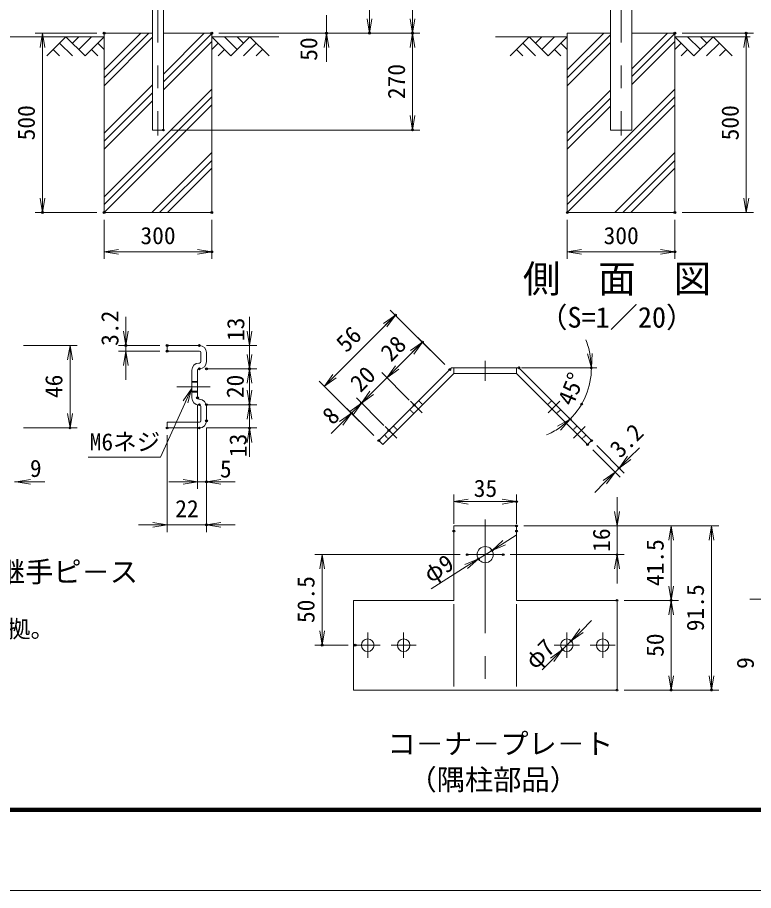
# Model space of a CAD drawing. Units: millimetres, scale not verified, with parts at other scales. Extents: x -4200 to 4200, y -2970 to 2970.
# Drawn here: x -1493 to 560, y -2970 to -536 of the extents above; entities that cross this region are included whole.
import ezdxf
from ezdxf.enums import TextEntityAlignment as Align

# ---------------------------------------------------------------- set-up
doc = ezdxf.new("R2010")
doc.units = ezdxf.units.MM
doc.header["$LTSCALE"] = 10
doc.header["$PDMODE"] = 32
doc.header["$PDSIZE"] = 5
doc.linetypes.add('USER1', pattern=[50.8, 31.75, -6.35, 6.35, -6.35])
doc.linetypes.add('USER2', pattern=[0.375, 0.25, -0.125])
for name, color, linetype, lineweight in [('0-0_D-STR1', 1, 'Continuous', 18), ('0-1_D-BMK', 2, 'USER1', 13), ('0-2_D-BGD', 7, 'Continuous', 18), ('0-3_D-STR4', 7, 'Continuous', 18), ('0-4_D-DCR-HCH', 7, 'Continuous', 13), ('0-5_D-STR3', 3, 'Continuous', 13), ('0-6_D-STR-DIM', 7, 'Continuous', 13), ('0-7_0', 7, 'Continuous', 18), ('0-9_D-TTL-TXT', 7, 'Continuous', 18), ('0-A_D-STR-TXT', 7, 'Continuous', 13), ('0-B_D-TTL', 7, 'Continuous', 18)]:
    doc.layers.add(name, color=color, linetype=linetype, lineweight=lineweight)
doc.layers.add('0-8_Defpoints', color=253, linetype='Continuous')
doc.styles.add('ＭＳ ゴシック', font='')
doc.styles.get('ＭＳ ゴシック').set_extended_font_data('MS Gothic')

# ---------------------------------------------------------------- blocks, each defined once
blk = doc.blocks.new('_Open')
at = {"layer": '0-7_0'}
blk.add_line((-10, 1.667), (0, 0), dxfattribs=at)
blk.add_lwpolyline([(-10, -1.667), (0, 0), (-10, 0)], dxfattribs=at)

msp = doc.modelspace()

# ---------------------------------------------------------------- linework, layer by layer
at = {"layer": '0-0_D-STR1'}
for p, q in [((160.57, 1209.99), (160.57, -850.01)), ((220.57, -850.01), (220.57, 1209.99)), ((-1115.8, -384.21), (-1115.8, -850.01)), ((-1085.8, -850.01), (-1085.8, -384.21)), ((-1115.8, -850.01), (-1085.8, -850.01)), ((160.57, -850.01), (220.57, -850.01)), ((160.57, -850.01), (220.57, -850.01))]:
    msp.add_line(p, q, dxfattribs=at)
at = {"layer": '0-1_D-BMK'}
for p, q in [((-1100.8, 1234.99), (-1100.8, -865.01)), ((190.57, 1234.99), (190.57, -865.01)), ((-188.37, -1493.09), (-188.37, -1549.09)), ((-1976.01, -1565.65), (-1481.01, -1565.65)), ((-1047.8, -1565.65), (-955.48, -1565.65)), ((-364.26, -1638.69), (-396.79, -1606.16)), ((-12.48, -1638.69), (20.04, -1606.16)), ((-434.97, -1709.4), (-467.5, -1676.87)), ((58.23, -1709.4), (90.75, -1676.87)), ((-188.37, -1935.34), (-188.37, -2428.51)), ((-138.37, -2033.67), (-238.37, -2033.67)), ((-515.87, -2251.17), (-515.87, -2321.17)), ((-415.87, -2251.17), (-415.87, -2321.17)), ((39.13, -2251.17), (39.13, -2321.17)), ((139.13, -2251.17), (139.13, -2321.17)), ((-480.87, -2286.17), (-550.87, -2286.17)), ((-380.87, -2286.17), (-450.87, -2286.17)), ((4.13, -2286.17), (74.13, -2286.17)), ((104.13, -2286.17), (174.13, -2286.17))]:
    msp.add_line(p, q, dxfattribs=at)
at = {"layer": '0-2_D-BGD'}
for p, q in [((-1250.8, -590.01), (-2950.8, -590.01)), ((-950.8, -590.01), (-763.83, -590.01)), ((40.57, -590.01), (-159.43, -590.01)), ((340.57, -590.01), (550.57, -590.01))]:
    msp.add_line(p, q, dxfattribs=at)
at = {"layer": '0-3_D-STR4'}
for p, q in [((-1250.8, -580.01), (-1250.8, -1080.01)), ((-1115.8, -580.01), (-1250.8, -580.01)), ((-950.8, -580.01), (-1085.8, -580.01)), ((-950.8, -580.01), (-950.8, -1080.01)), ((40.57, -580.01), (40.57, -1080.01)), ((160.57, -580.01), (40.57, -580.01)), ((340.57, -580.01), (220.57, -580.01)), ((340.57, -580.01), (340.57, -1080.01)), ((-950.8, -1080.01), (-1250.8, -1080.01)), ((340.57, -1080.01), (40.57, -1080.01))]:
    msp.add_line(p, q, dxfattribs=at)
at = {"layer": '0-4_D-DCR-HCH'}
for p, q in [((-1250.8, -704.36), (-1126.45, -580.01)), ((-1250.8, -682.26), (-1148.54, -580.01)), ((-1085.8, -694.04), (-971.77, -580.01)), ((-1085.8, -716.14), (-950.8, -581.14)), ((40.57, -682.26), (142.82, -580.01)), ((220.57, -679.04), (319.6, -580.01)), ((220.57, -701.14), (340.57, -581.14)), ((-1357.22, -590.01), (-1410.43, -643.22)), ((-1374.96, -607.75), (-1339.32, -643.22)), ((-1357.22, -590.01), (-1304.01, -643.22)), ((-1339.48, -607.75), (-1321.75, -590.01)), ((-1321.75, -625.49), (-1286.27, -590.01)), ((-1304.01, -643.22), (-1250.8, -590.01)), ((-1268.53, -607.75), (-1250.8, -625.41)), ((-1250.8, -726.46), (-1115.8, -591.46)), ((-1085.8, -738.24), (-950.8, -603.24)), ((-897.58, -643.22), (-950.8, -590.01)), ((-933.06, -607.75), (-950.8, -625.41)), ((-879.85, -625.49), (-915.32, -590.01)), ((-844.37, -590.01), (-897.58, -643.22)), ((-862.02, -607.84), (-879.85, -590.01)), ((-826.64, -607.75), (-862.27, -643.22)), ((-844.37, -590.01), (-791.16, -643.22)), ((-65.85, -590.01), (-119.07, -643.22)), ((-83.59, -607.75), (-47.95, -643.22)), ((-65.85, -590.01), (-12.64, -643.22)), ((-48.12, -607.75), (-30.38, -590.01)), ((-30.38, -625.49), (5.1, -590.01)), ((-12.64, -643.22), (40.57, -590.01)), ((22.83, -607.75), (40.57, -625.41)), ((40.57, -704.36), (160.57, -584.36)), ((40.57, -726.46), (160.57, -606.46)), ((220.57, -723.24), (340.57, -603.24)), ((393.78, -643.22), (340.57, -590.01)), ((358.31, -607.75), (340.57, -625.41)), ((411.52, -625.49), (376.05, -590.01)), ((446.99, -590.01), (393.78, -643.22)), ((429.35, -607.84), (411.52, -590.01)), ((464.73, -607.75), (429.09, -643.22)), ((446.99, -590.01), (500.21, -643.22)), ((-1392.7, -625.49), (-1374.88, -643.22)), ((-1286.27, -625.49), (-1268.45, -643.22)), ((-915.32, -625.49), (-933.14, -643.22)), ((-808.9, -625.49), (-826.72, -643.22)), ((-101.33, -625.49), (-83.51, -643.22)), ((5.1, -625.49), (22.91, -643.22)), ((376.05, -625.49), (358.23, -643.22)), ((482.47, -625.49), (464.65, -643.22)), ((-1250.8, -859.04), (-1115.8, -724.04)), ((-1250.8, -1035.82), (-950.8, -735.82)), ((-1250.8, -881.14), (-1115.8, -746.14)), ((40.57, -1035.82), (340.57, -735.82)), ((40.57, -859.04), (160.57, -739.04)), ((-1250.8, -1057.92), (-950.8, -757.92)), ((-1250.8, -903.24), (-1115.8, -768.24)), ((40.57, -1057.92), (340.57, -757.92)), ((40.57, -881.14), (160.57, -761.14)), ((-1250.8, -1080.01), (-950.8, -780.01)), ((40.57, -1080.01), (340.57, -780.01)), ((40.57, -903.24), (160.57, -783.24)), ((-1118.21, -1080.01), (-950.8, -912.59)), ((173.15, -1080.01), (340.57, -912.59)), ((-1096.12, -1080.01), (-950.8, -934.69)), ((195.25, -1080.01), (340.57, -934.69)), ((-1074.02, -1080.01), (-950.8, -956.79)), ((217.35, -1080.01), (340.57, -956.79))]:
    msp.add_line(p, q, dxfattribs=at)
at = {"layer": '0-5_D-STR3'}
for p, q in [((-1075.43, -1450.65), (-1075.43, -1466.65)), ((-1075.43, -1450.65), (-985.43, -1450.65)), ((-1075.43, -1466.65), (-985.43, -1466.65)), ((-981.43, -1470.65), (-981.43, -1495.65)), ((-965.43, -1470.65), (-965.43, -1495.65)), ((-986.43, -1499.65), (-985.43, -1499.65)), ((-1006.43, -1519.65), (-1006.43, -1596.65)), ((-990.43, -1519.65), (-990.43, -1596.65)), ((-986.43, -1515.65), (-985.43, -1515.65)), ((-282.5, -1513.09), (-485.18, -1715.76)), ((-275.87, -1529.09), (-473.86, -1727.08)), ((-282.5, -1513.09), (-94.24, -1513.09)), ((-275.87, -1513.09), (-275.87, -1529.09)), ((-275.87, -1529.09), (-100.87, -1529.09)), ((-100.87, -1513.09), (-100.87, -1529.09)), ((-100.87, -1529.09), (97.12, -1727.08)), ((-94.24, -1513.09), (108.43, -1715.76)), ((-986.43, -1600.65), (-985.43, -1600.65)), ((-986.43, -1616.65), (-985.43, -1616.65)), ((-981.43, -1620.65), (-981.43, -1660.65)), ((-965.43, -1620.65), (-965.43, -1660.65)), ((-1075.43, -1664.65), (-985.43, -1664.65)), ((-1075.43, -1664.65), (-1075.43, -1680.65)), ((-1075.43, -1680.65), (-985.43, -1680.65)), ((-473.86, -1727.08), (-485.18, -1715.76)), ((97.12, -1727.08), (108.43, -1715.76)), ((-275.87, -1953.67), (-275.87, -2161.17)), ((-100.87, -1953.67), (-275.87, -1953.67)), ((-100.87, -1953.67), (-100.87, -2161.17)), ((-275.87, -2161.17), (-555.87, -2161.17)), ((-555.87, -2161.17), (-555.87, -2411.17)), ((-100.87, -2161.17), (179.13, -2161.17)), ((179.13, -2161.17), (179.13, -2411.17)), ((-275.87, -2171.97), (-275.87, -2401.16)), ((-100.87, -2171.97), (-100.87, -2401.16)), ((-100.87, -2411.17), (-555.87, -2411.17)), ((-275.87, -2411.17), (179.13, -2411.17))]:
    msp.add_line(p, q, dxfattribs=at)
at = {"layer": '0-5_D-STR3', "linetype": 'USER2'}
for p, q in [((-1006.43, -1550.65), (-990.43, -1550.65)), ((-1006.43, -1553.35), (-990.43, -1553.35)), ((-1006.43, -1577.94), (-990.43, -1577.94)), ((-1006.43, -1580.65), (-990.43, -1580.65)), ((-362.49, -1615.71), (-373.81, -1604.39)), ((-14.25, -1615.71), (-2.94, -1604.39)), ((-387.24, -1640.46), (-398.55, -1629.14)), ((10.5, -1640.46), (21.81, -1629.14)), ((-433.2, -1686.42), (-444.52, -1675.1)), ((56.46, -1686.42), (67.77, -1675.1)), ((-457.95, -1711.17), (-469.27, -1699.85)), ((81.21, -1711.17), (92.52, -1699.85))]:
    msp.add_line(p, q, dxfattribs=at)
at = {"layer": '0-5_D-STR3'}
for centre, radius in [((-188.37, -2033.67), 22.5), ((-515.87, -2286.17), 17.5), ((-415.87, -2286.17), 17.5), ((39.13, -2286.17), 17.5), ((139.13, -2286.17), 17.5)]:
    msp.add_circle(centre, radius, dxfattribs=at)
for centre, radius, start, end in [((-985.43, -1470.65), 20, 0, 90), ((-985.43, -1470.65), 4, 0, 90), ((-986.43, -1519.65), 20, 90, 180), ((-985.43, -1495.65), 4, 270, 0), ((-985.43, -1495.65), 20, 270, 0), ((-986.43, -1519.65), 4, 90, 180), ((-986.43, -1596.65), 20, 180, 270), ((-986.43, -1596.65), 4, 180, 270), ((-985.43, -1620.65), 20, 0, 90), ((-985.43, -1620.65), 4, 0, 90), ((-985.43, -1660.65), 4, 270, 0), ((-985.43, -1660.65), 20, 270, 0)]:
    msp.add_arc(centre, radius, start, end, dxfattribs=at)
at = {"layer": '0-6_D-STR-DIM'}
for p, q in [((-390.8, 1619.99), (-390.8, -580.01)), ((-510.8, 1229.99), (-510.8, -580.01)), ((-630.8, -530.01), (-630.8, -580.01)), ((-1270.8, -580.01), (-1442.92, -580.01)), ((-1422.92, -580.01), (-1422.92, -1080.01)), ((-930.8, -580.01), (-610.8, -580.01)), ((-930.8, -580.01), (-490.8, -580.01)), ((-930.8, -580.01), (-370.8, -580.01)), ((-930.8, -580.01), (-370.8, -580.01)), ((-390.8, -580.01), (-390.8, -850.01)), ((360.57, -580.01), (559.58, -580.01)), ((539.58, -1080.01), (539.58, -580.01)), ((-630.8, -620.01), (-630.8, -660.01)), ((-1065.8, -850.01), (-370.8, -850.01)), ((-1270.8, -1080.01), (-1442.92, -1080.01)), ((360.57, -1080.01), (559.58, -1080.01)), ((-1250.8, -1100.01), (-1250.8, -1209.43)), ((-950.8, -1100.01), (-950.8, -1209.43)), ((40.57, -1100.01), (40.57, -1209.43)), ((340.57, -1100.01), (340.57, -1209.43)), ((-1250.8, -1189.43), (-950.8, -1189.43)), ((40.57, -1189.43), (340.57, -1189.43)), ((-301.33, -1503.63), (-453.01, -1351.95)), ((-1190.43, -1410.65), (-1190.43, -1370.65)), ((-845.43, -1410.65), (-845.43, -1370.65)), ((-636.85, -1564.08), (-438.86, -1366.09)), ((-845.43, -1475.65), (-845.43, -1435.65)), ((-301.33, -1503.63), (-377.66, -1427.3)), ((-1476.01, -1450.65), (-1326.01, -1450.65)), ((-1346.01, -1450.65), (-1346.01, -1680.65)), ((-1095.43, -1450.65), (-1210.43, -1450.65)), ((-1190.43, -1466.65), (-1190.43, -1450.65)), ((-965.43, -1450.65), (-825.43, -1450.65)), ((-845.43, -1450.65), (-845.43, -1515.65)), ((-462.51, -1540.44), (-363.51, -1441.44)), ((-1095.43, -1466.65), (-1210.43, -1466.65)), ((-434.23, -1512.15), (-405.94, -1483.87)), ((-1190.43, -1506.65), (-1190.43, -1546.65)), ((-965.43, -1515.65), (-825.43, -1515.65)), ((-945.43, -1515.65), (-825.43, -1515.65)), ((-845.43, -1515.65), (-845.43, -1615.65)), ((-400.32, -1602.63), (-476.65, -1526.3)), ((-400.32, -1602.63), (-476.65, -1526.3)), ((-86.89, -1513.09), (123.3, -1513.09)), ((-845.43, -1575.65), (-845.43, -1535.65)), ((-845.43, -1555.65), (-845.43, -1595.65)), ((-499.32, -1701.62), (-651, -1549.94)), ((-462.51, -1540.44), (-533.22, -1611.15)), ((-504.94, -1582.86), (-476.65, -1554.58)), ((-471.03, -1673.34), (-547.36, -1597.01)), ((-471.03, -1673.34), (-547.36, -1597.01)), ((-990.43, -1616.65), (-990.43, -1850.65)), ((-965.43, -1615.65), (-825.43, -1615.65)), ((-945.43, -1615.65), (-825.43, -1615.65)), ((-845.43, -1615.65), (-845.43, -1680.65)), ((-499.32, -1701.62), (-575.65, -1625.29)), ((-533.22, -1611.15), (-561.5, -1639.43)), ((-561.5, -1639.43), (-589.79, -1667.72)), ((-845.43, -1655.65), (-845.43, -1695.65)), ((-589.79, -1667.72), (-618.07, -1696)), ((-1476.01, -1680.65), (-1326.01, -1680.65)), ((-1075.43, -1700.65), (-1075.43, -1970.65)), ((-965.43, -1680.65), (-825.43, -1680.65)), ((-965.43, -1680.65), (-965.43, -1850.65)), ((-965.43, -1680.65), (-965.43, -1970.65)), ((-845.43, -1720.65), (-845.43, -1760.65)), ((111.26, -1741.22), (187.67, -1817.63)), ((122.57, -1729.9), (198.98, -1806.31)), ((213.13, -1763.89), (241.41, -1735.6)), ((173.53, -1803.49), (184.84, -1792.17)), ((-1501.01, -1830.65), (-1461.01, -1830.65)), ((-1456.01, -1830.65), (-1416.01, -1830.65)), ((-1030.43, -1830.65), (-1070.43, -1830.65)), ((-990.43, -1830.65), (-965.43, -1830.65)), ((-925.43, -1830.65), (-885.43, -1830.65)), ((145.24, -1831.77), (116.96, -1860.05)), ((-275.87, -1948.02), (-275.87, -1865.99)), ((-100.87, -1948.02), (-100.87, -1865.99)), ((179.13, -1913.67), (179.13, -1873.67)), ((-275.87, -1885.99), (-100.87, -1885.99)), ((-1115.43, -1950.65), (-1155.43, -1950.65)), ((-1075.43, -1950.65), (-965.43, -1950.65)), ((-925.43, -1950.65), (-885.43, -1950.65)), ((-80.87, -1953.67), (350.41, -1953.67)), ((-80.87, -1953.67), (199.13, -1953.67)), ((-80.87, -1953.67), (462.68, -1953.67)), ((179.13, -1953.67), (179.13, -2033.67)), ((330.41, -1953.67), (330.41, -2161.17)), ((442.68, -1953.67), (442.68, -2411.17)), ((-135.51, -2000.33), (-101.68, -1978.99)), ((-258.37, -2033.67), (-663.13, -2033.67)), ((-643.13, -2033.67), (-643.13, -2286.17)), ((-207.4, -2045.68), (-169.34, -2021.67)), ((-118.37, -2033.67), (199.13, -2033.67)), ((-339.26, -2128.86), (-241.23, -2067.02)), ((179.13, -2073.67), (179.13, -2113.67)), ((199.13, -2161.17), (350.41, -2161.17)), ((199.13, -2161.17), (350.41, -2161.17)), ((330.41, -2161.17), (330.41, -2411.17)), ((589.83, -2157.69), (549.83, -2157.69)), ((79.91, -2245.64), (108.28, -2217.44)), ((-570.87, -2286.17), (-663.13, -2286.17)), ((51.54, -2273.84), (26.72, -2298.51)), ((-1.65, -2326.71), (-30.02, -2354.91)), ((199.13, -2411.17), (350.41, -2411.17)), ((199.13, -2411.17), (462.68, -2411.17))]:
    msp.add_line(p, q, dxfattribs=at)
for start, end in [(11.37381, 22.74762), (315, 0), (292.25238, 303.62619)]:
    msp.add_arc((-94.24, -1513.09), 201.83, start, end, dxfattribs=at)
at = {"layer": '0-8_Defpoints'}
for p in [(-1250.8, -580.01), (-950.8, -580.01), (-630.8, -580.01), (-510.8, -580.01), (-390.8, -580.01), (340.57, -580.01), (539.58, -580.01), (-1085.8, -850.01), (-390.8, -850.01), (-1422.92, -1080.01), (-1250.8, -1080.01), (-1250.8, -1080.01), (-950.8, -1080.01), (40.57, -1080.01), (340.57, -1080.01), (340.57, -1080.01), (-950.8, -1189.43), (340.57, -1189.43), (-438.86, -1366.09), (-1190.43, -1450.65), (-1075.43, -1450.65), (-985.43, -1450.65), (-363.51, -1441.44), (-1075.43, -1466.65), (-985.43, -1515.65), (-965.43, -1515.65), (-845.43, -1515.65), (-287.19, -1517.77), (-287.19, -1517.77), (-94.24, -1513.09), (107.59, -1513.09), (-990.43, -1596.65), (-985.43, -1615.65), (-965.43, -1615.65), (-845.43, -1615.65), (-533.22, -1611.15), (-386.18, -1616.77), (-386.18, -1616.77), (80.55, -1614), (-561.5, -1639.43), (48.47, -1655.8), (-1346.01, -1680.65), (-1075.43, -1680.65), (-985.43, -1680.65), (-965.43, -1660.65), (-845.43, -1680.65), (-456.89, -1687.48), (-456.89, -1687.48), (-485.18, -1715.76), (-485.18, -1715.76), (97.12, -1727.08), (108.43, -1715.76), (184.84, -1792.17), (-965.43, -1830.65), (-100.87, -1885.99), (-965.43, -1950.65), (-275.87, -1968.02), (-100.87, -1953.67), (-100.87, -1953.67), (-100.87, -1968.02), (-169.34, -2021.67), (-238.37, -2033.67), (-207.4, -2045.68), (-138.37, -2033.67), (179.13, -2033.67), (179.13, -2161.17), (330.41, -2161.17), (-643.13, -2286.17), (-550.87, -2286.17), (51.54, -2273.84), (26.72, -2298.51), (179.13, -2411.17), (179.13, -2411.17), (330.41, -2411.17), (442.68, -2411.17)]:
    msp.add_point(p, dxfattribs=at)
at = {"layer": '0-A_D-STR-TXT'}
msp.add_lwpolyline([(-1295.65, -1761.7), (-1093.79, -1761.7), (-1008.35, -1572.94)], dxfattribs=at)
at = {"layer": '0-B_D-TTL'}
for points in [[(-4200.08, -2970.01), (4199.92, -2970.01), (4199.92, 2969.99), (-4200.08, 2969.99)], [(-3930.08, 2749.99), (3929.92, 2749.99), (3929.92, -2750.01), (-3930.08, -2750.01)], [(-3927.58, 2747.49), (3927.42, 2747.49), (3927.42, -2747.51), (-3927.58, -2747.51)], [(-3925.08, 2744.99), (3924.92, 2744.99), (3924.92, -2745.01), (-3925.08, -2745.01)], [(-3922.58, 2742.49), (3922.42, 2742.49), (3922.42, -2742.51), (-3922.58, -2742.51)], [(-3920.08, 2739.99), (3919.92, 2739.99), (3919.92, -2740.01), (-3920.08, -2740.01)]]:
    msp.add_lwpolyline(points, close=True, dxfattribs=at)

# ---------------------------------------------------------------- block references
at = {"layer": '0-6_D-STR-DIM', "xscale": 4, "yscale": 4}
for p, rotation in [((-510.8, -580.01), 270), ((-390.8, -580.01), 270), ((-1422.92, -580.01), 90), ((-630.8, -580.01), 90), ((-390.8, -580.01), 90), ((539.58, -580.01), 90), ((-390.8, -850.01), 270), ((-1422.92, -1080.01), 270), ((539.58, -1080.01), 270), ((-1250.8, -1189.43), 180), ((40.57, -1189.43), 180), ((-438.86, -1366.09), 45), ((-1190.43, -1450.65), 270), ((-845.43, -1450.65), 270), ((-1346.01, -1450.65), 90), ((-363.51, -1441.44), 45), ((-1190.43, -1466.65), 90), ((-845.43, -1515.65), 270), ((107.59, -1513.09), 275.6869), ((-462.51, -1540.44), 225), ((-462.51, -1540.44), 225), ((-845.43, -1515.65), 90), ((-636.85, -1564.08), 225), ((-845.43, -1615.65), 270), ((-533.22, -1611.15), 225), ((-845.43, -1615.65), 90), ((-533.22, -1611.15), 45), ((-1346.01, -1680.65), 270), ((-561.5, -1639.43), 45), ((48.47, -1655.8), 39.3131), ((-845.43, -1680.65), 90), ((184.84, -1792.17), 225), ((173.53, -1803.49), 45), ((-1496.01, -1830.65), 180), ((-965.43, -1830.65), 180), ((-275.87, -1885.99), 180), ((179.13, -1953.67), 270), ((-965.43, -1950.65), 180), ((330.41, -1953.67), 90), ((442.68, -1953.67), 90), ((-169.34, -2021.67), 212.24477), ((-643.13, -2033.67), 90), ((-207.4, -2045.68), 32.24477), ((179.13, -2033.67), 90), ((330.41, -2161.17), 270), ((330.41, -2161.17), 90), ((-643.13, -2286.17), 270), ((51.54, -2273.84), 224.8284), ((26.72, -2298.51), 44.8284), ((330.41, -2411.17), 270), ((442.68, -2411.17), 270)]:
    msp.add_blockref('_Open', p, dxfattribs=dict(at, rotation=rotation))
for p in [(-950.8, -1189.43), (340.57, -1189.43), (-990.43, -1830.65), (-100.87, -1885.99), (-1075.43, -1950.65)]:
    msp.add_blockref('_Open', p, dxfattribs=at)
at = {"layer": '0-A_D-STR-TXT', "xscale": 4, "yscale": 4, "rotation": 65.64729}
msp.add_blockref('_Open', (-1007.53, -1571.12), dxfattribs=at)

# ---------------------------------------------------------------- texts
at = {"layer": '0-6_D-STR-DIM', "style": 'ＭＳ ゴシック'}
for s, rotation, p in [('50', 90, (-642.19, -657.09)), ('270', 90, (-397.54, -764.02)), ('500', 90, (-1429.67, -878.9)), ('500', 90, (532.83, -878.9)), ('3.2', 90, (-1196.58, -1451.73)), ('13', 90, (-845.66, -1438.32)), ('56', 45, (-565.35, -1483.03)), ('28', 45, (-440.68, -1509.06)), ('20', 45, (-525.8, -1594.18)), ('45°', 67.5, (69.42, -1627.74)), ('46', 90, (-1352.76, -1597.39)), ('20', 90, (-847.11, -1597.55)), ('8', 45, (-603.55, -1684.79)), ('3.2', 45, (198.11, -1777.46)), ('13', 90, (-839.11, -1761.97)), ('16', 90, (173.91, -2025.83)), ('41.5', 90, (323.66, -2121.54)), ('φ9', 32.245, (-332.91, -2126.33)), ('50.5', 90, (-649.87, -2224.42)), ('91.5', 90, (435.94, -2247.17)), ('50', 90, (323.66, -2318.8)), ('φ7', 44.828, (-38.57, -2366.49)), ('9', 90, (575.17, -2352.16))]:
    msp.add_text(s, height=48.09, rotation=rotation, dxfattribs=at).set_placement(p, align=Align.BOTTOM_LEFT)
for s, p in [('300', (-1149.68, -1182.68)), ('300', (141.68, -1182.68)), ('9', (-1457.84, -1831.51)), ('5', (-928.17, -1833.02)), ('35', (-220.36, -1887.24)), ('22', (-1052.66, -1943.9))]:
    msp.add_text(s, height=48.09, dxfattribs=at).set_placement(p, align=Align.BOTTOM_LEFT)
at = {"layer": '0-9_D-TTL-TXT', "style": 'ＭＳ ゴシック'}
for s, height, p in [('側\u3000面\u3000図', 76.98, (-83.32, -1326.24)), ('（S=1／20）', 57.7, (-37.83, -1418.22)), ('継手ピ－ス', 57.7, (-1549.96, -2127.76)), ('（設計条件）風荷重：昭和57年改正 建築基準法・同施行令に基づく風圧力に準拠。', 48.09, (-3850.08, -2279.26)), ('コ－ナ－プレ－ト', 57.7, (-461.16, -2607.01)), ('（隅柱部品）', 57.7, (-402.21, -2707.01))]:
    msp.add_text(s, height=height, dxfattribs=at).set_placement(p, align=Align.BOTTOM_LEFT)
at = {"layer": '0-A_D-STR-TXT', "style": 'ＭＳ ゴシック'}
msp.add_text('M6ネジ', height=48.09, dxfattribs=at).set_placement((-1291.17, -1757.74), align=Align.BOTTOM_LEFT)

doc.saveas('drawing.dxf')
